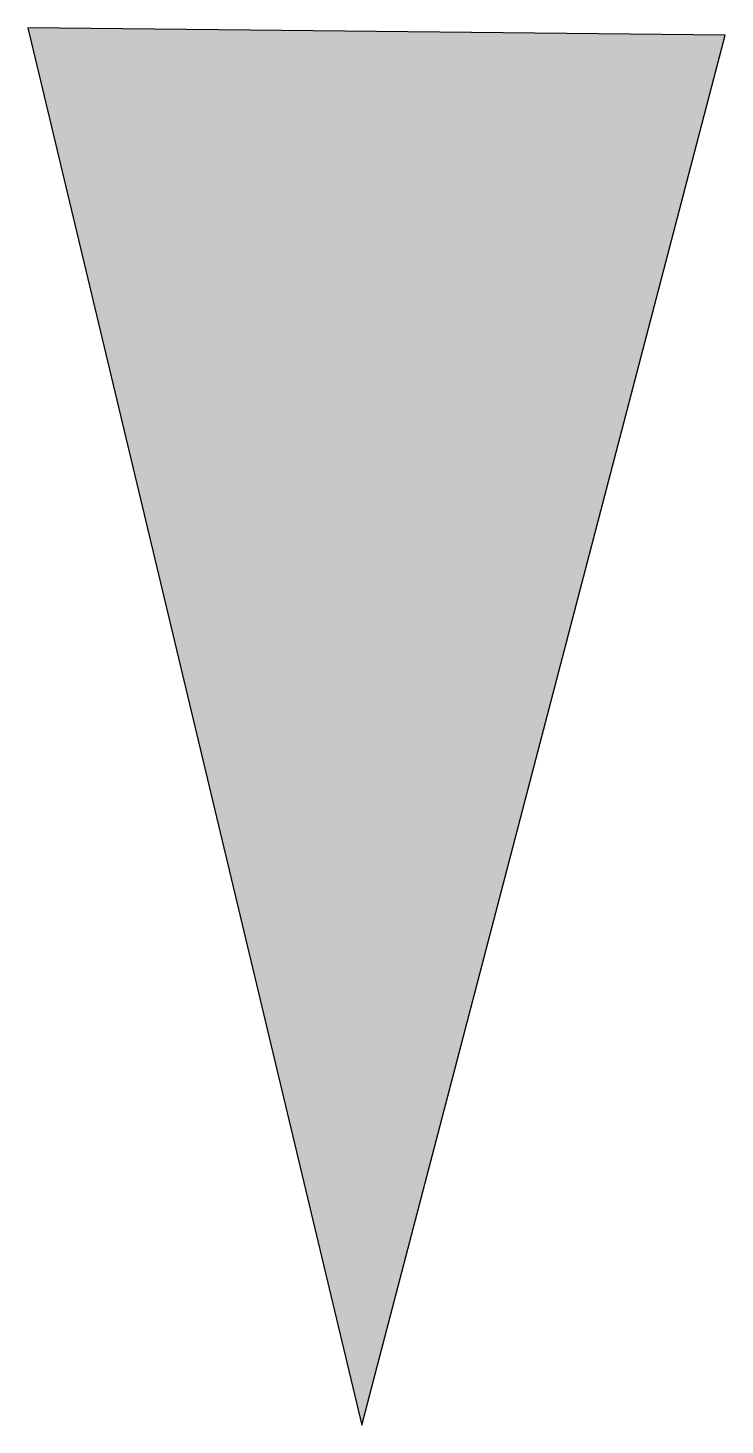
# Model space of a CAD drawing. Header units: metres. Extents: x -32267.903 to -32267.653, y 35265.725 to 35266.226.
import ezdxf

# ---------------------------------------------------------------- set-up
doc = ezdxf.new("R2010")
doc.units = ezdxf.units.M
doc.layers.add('GN_v_geod_toc', color=7, linetype='Continuous')

# ---------------------------------------------------------------- blocks, each defined once
blk = doc.blocks.new('120020')
h = blk.add_hatch(color=256)
h.dxf.hatch_style = 1
h.paths.add_polyline_path([(-0.2394, 1.0026), (0, 0), (0.2606, 0.9973)])
blk.add_lwpolyline([(-0.2394, 1.0026), (0, 0), (0.2606, 0.9973)], close=True)

msp = doc.modelspace()

# ---------------------------------------------------------------- block references
at = {"layer": 'GN_v_geod_toc', "xscale": 0.5, "yscale": 0.5, "zscale": 0.5}
msp.add_blockref('120020', (-32267.78305, 35265.7252), dxfattribs=at)

doc.saveas('drawing.dxf')
